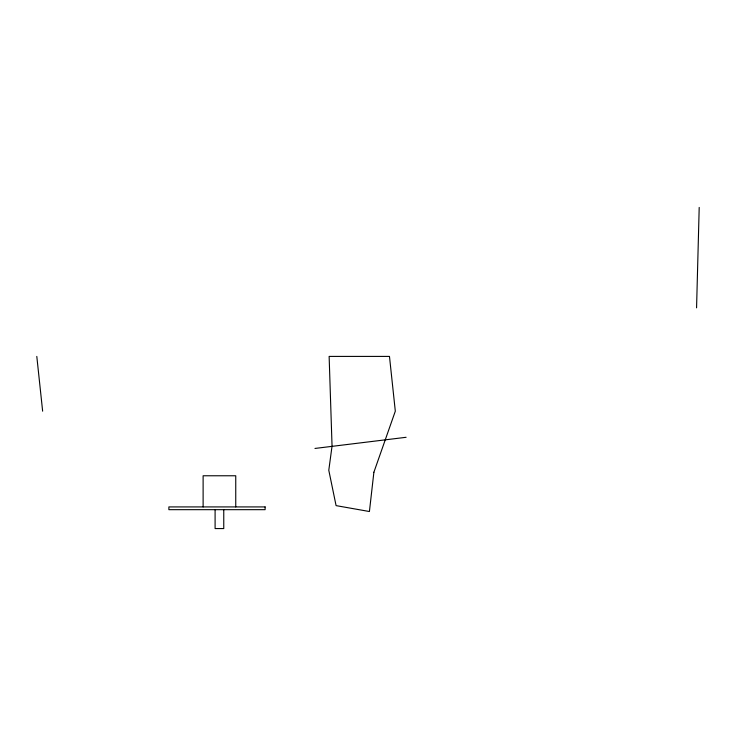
<?xml version="1.0" encoding="UTF-8"?>
<svg xmlns="http://www.w3.org/2000/svg" width="736" height="736" viewBox="0 0 736 736"><rect width="100%" height="100%" fill="white"/><g stroke="black" fill="none" stroke-linecap="round" stroke-linejoin="round"><path stroke-width="1.1" d="M696.569 307.841L699.2 207.432M314.962 448.445L406.106 437.294M36.8 356.408L42.642 411.176M235.75 506.92L235.75 475.769L203.118 475.769L203.118 506.92M223.762 509.671L223.762 528.568L215.096 528.568L215.096 509.671M373.888 472.236L369.417 511.52L336.085 505.623L328.79 470.249L332.046 446.126L329.13 356.408L389.473 356.408L395.315 411.176L373.888 472.236M265.116 506.92L168.884 506.92L168.884 509.671L265.116 509.671L265.116 506.92"/></g></svg>
